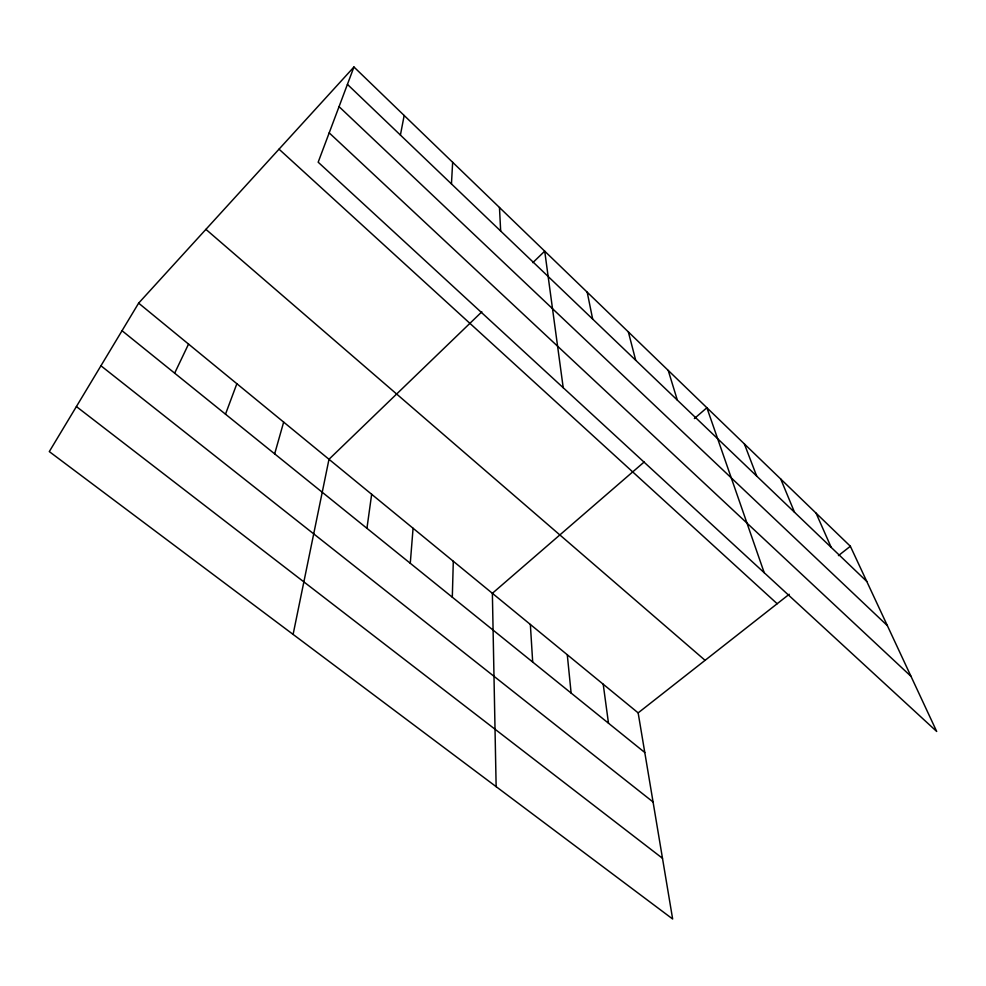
<?xml version="1.0" encoding="UTF-8"?>
<svg xmlns="http://www.w3.org/2000/svg" width="986" height="986" viewBox="0 0 986 986"><rect width="100%" height="100%" fill="white"/><g stroke="black" fill="none" stroke-linecap="round" stroke-linejoin="round"><path stroke-width="1.48" d="M452.315 597.196L453.301 561.256M451.452 183.926L452.648 162.283M410.275 563.289L413.072 528.262M366.94 528.323L371.66 494.282M400.402 135.07L404.174 115.485M293.101 634.417L328.991 459.291L481.846 311.822M274.663 453.868L283.66 422.107M225.498 414.194L236.862 383.727M353.949 66.999L318.17 162.197L936.7 731.464L850.363 546.256L353.949 66.999L138.632 303.146L49.3 451.6L672.649 919.001L638.152 712.878L138.632 303.146M174.658 373.164L188.548 344.089M532.81 262.658L544.716 251.171L563.216 387.732M644.154 462.003L492.371 593.313L496.143 786.655M694.378 418.557L706.888 407.736L764.212 572.718M638.152 712.878L789.231 594.262M838.433 555.623L850.363 546.256M76.403 406.565L662.493 858.301M100.942 365.781L653.065 801.975M122.042 330.717L644.782 752.503M205.914 229.356L705.089 660.324M279.026 149.169L777.165 603.728M329.201 132.863L911.015 676.347M339.048 106.648L887.375 625.642M347.429 84.365L866.768 581.432M816.063 513.139L831.186 547.378M780.752 479.048L794.519 512.276M744.381 443.922L756.681 476.078M668.225 370.416L677.333 400.119M628.353 331.912L635.699 360.272M587.2 292.189L592.66 319.07M603.21 684.21L608.485 723.206M567.283 654.753L571.128 693.072M530.357 624.458L532.686 662.05M499.471 207.479L500.666 231.02"/></g></svg>
